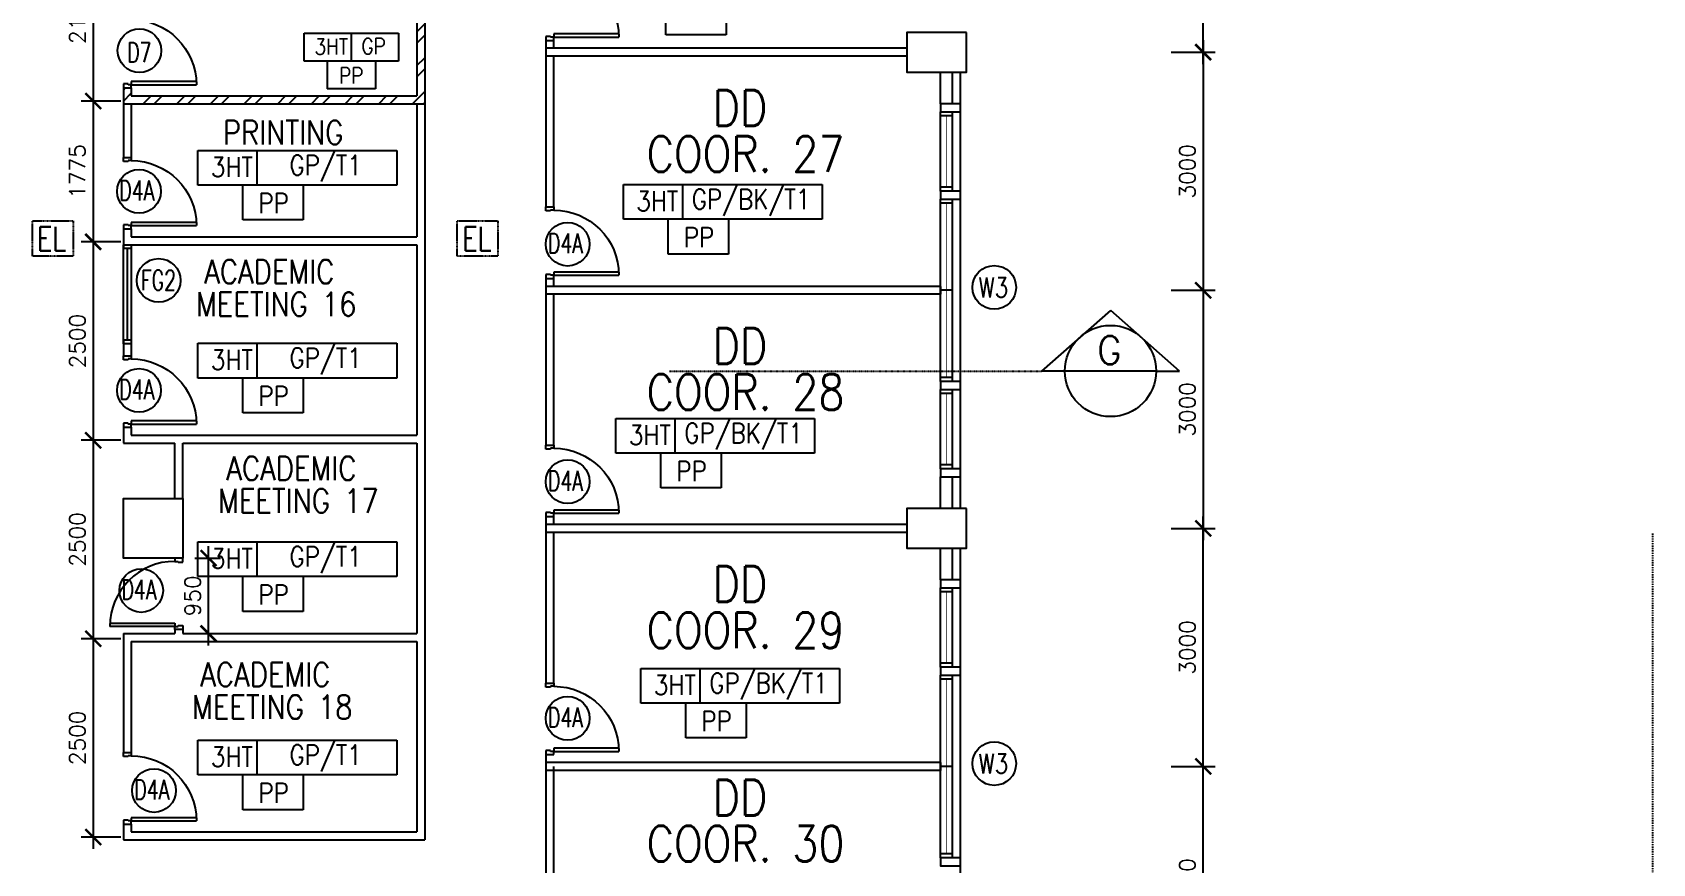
# Model space of a CAD drawing. Extents: x 2332957 to 2465864, y -1012926 to -914299.
# Drawn here: x 2358762 to 2379180, y -960961 to -950487 of the extents above; entities that cross this region are included whole.
import ezdxf
from ezdxf.enums import TextEntityAlignment as Align

# ---------------------------------------------------------------- set-up
doc = ezdxf.new("R2010")
doc.units = 0
doc.header["$LTSCALE"] = 15
doc.header["$MEASUREMENT"] = 0
doc.header["$PDMODE"] = 34
doc.linetypes.add('DASHDOT', pattern=[1, 0.5, -0.25, 0, -0.25])
doc.linetypes.add('HIDDEN', pattern=[0.375, 0.25, -0.125])
doc.layers.get('0').update_dxf_attribs({"linetype": 'CONTINUOUS'})
doc.layers.get('DEFPOINTS').update_dxf_attribs({"linetype": 'CONTINUOUS'})
for name, color, linetype in [('-EL & K', 10, 'CONTINUOUS'), ('AR', 7, 'CONTINUOUS'), ('AR1', 7, 'CONTINUOUS'), ('COL', 3, 'CONTINUOUS'), ('DIM', 7, 'CONTINUOUS'), ('DR', 7, 'CONTINUOUS'), ('DR-T', 7, 'CONTINUOUS'), ('FG-T', 7, 'CONTINUOUS'), ('hatch', 7, 'CONTINUOUS'), ('LEG-T', 7, 'CONTINUOUS'), ('LINE', 7, 'CONTINUOUS'), ('partition', 7, 'CONTINUOUS'), ('stair', 7, 'CONTINUOUS'), ('T50', 4, 'CONTINUOUS'), ('WALL', 2, 'CONTINUOUS'), ('WIN', 5, 'CONTINUOUS'), ('WIN-T', 7, 'CONTINUOUS')]:
    doc.layers.add(name, color=color, linetype=linetype)
doc.styles.add('E', font='ROMANS.SHX', dxfattribs={"width": 0.9})
doc.styles.add('ROMANS', font='romans')
doc.styles.get("Standard").update_dxf_attribs({"font": 'ROMANS.SHX'})
doc.dimstyles.new('STANDARD$0', dxfattribs={"dimscale": 0, "dimtxt": 8, "dimasz": 6, "dimexe": 1, "dimexo": 1, "dimgap": 3, "dimtad": 1, "dimdec": 0, "dimlfac": -1, "dimrnd": 1, "dimzin": 0, "dimdsep": 46, "dimtxsty": 'Standard', "dimcen": 0, "dimclrd": 5, "dimclre": 250, "dimadec": 0, "dimazin": 0, "dimtfac": 1, "dimtdec": 4, "dimtofl": 0, "dimtmove": 0, "dimatfit": 3, "dimfxl": 1, "dimtolj": 1, "dimtzin": 0, "dimarcsym": 0})

# ---------------------------------------------------------------- blocks, each defined once
blk = doc.blocks.new('FD2')
at = {"layer": 'LINE', "linetype": 'Continuous'}
for points in [[(100, 1200), (100, 1250), (0, 1250), (0, 1200)], [(100, 0), (100, 50), (0, 50), (0, 0)]]:
    blk.add_lwpolyline(points, close=True, dxfattribs=at)
at = {"layer": 'LINE', "color": 5, "linetype": 'Continuous'}
for points in [[(0, 1200), (0, 50)], [(100, 50), (100, 1200)]]:
    blk.add_lwpolyline(points, dxfattribs=at)
at = {"layer": 'LINE', "color": 1, "linetype": 'Continuous'}
blk.add_lwpolyline([(50, 50), (50, 1200)], dxfattribs=at)
blk = doc.blocks.new('FG2')
at = {"layer": 'LINE', "linetype": 'Continuous', "xscale": -1, "rotation": 180}
blk.add_blockref('FD2', (0, 0), dxfattribs=at)
blk = doc.blocks.new('_ARCHTICK')
at = {"color": 0, "linetype": 'ByBlock', "const_width": 0.15}
blk.add_lwpolyline([(-0.5, -0.5), (0.5, 0.5)], dxfattribs=at)
blk = doc.blocks.new('*D235')
at = {"layer": 'DEFPOINTS', "color": 0, "transparency": 16777216}
for p in [(2372961, -953737), (2372961, -956737), (2373517, -956737)]:
    blk.add_point(p, dxfattribs=at)
at = {"layer": 'DIM', "color": 7, "lineweight": -2, "transparency": 16777216}
for p, q in [((2373111, -953737), (2373667, -953737)), ((2373517, -953587), (2373517, -956887)), ((2373111, -956737), (2373667, -956737))]:
    blk.add_line(p, q, dxfattribs=at)
at = {"layer": 'DIM', "color": 7, "lineweight": -2, "transparency": 16777216, "xscale": 200, "yscale": 200, "zscale": 200}
for p, rotation in [((2373517, -953737), 90), ((2373517, -956737), 270)]:
    blk.add_blockref('_ARCHTICK', p, dxfattribs=dict(at, rotation=rotation))
at = {"layer": 'DIM', "color": 7, "transparency": 16777216, "insert": (2373317, -955237), "char_height": 200, "attachment_point": 5, "rotation": 90, "style": 'ROMANS'}
blk.add_mtext('\\A1;3000', dxfattribs=at)
blk = doc.blocks.new('*D236')
at = {"layer": 'DEFPOINTS', "color": 0, "transparency": 16777216}
for p in [(2372961, -950737), (2372961, -953737), (2373517, -953737)]:
    blk.add_point(p, dxfattribs=at)
at = {"layer": 'DIM', "color": 7, "lineweight": -2, "transparency": 16777216}
for p, q in [((2373517, -950587), (2373517, -953887)), ((2373111, -950737), (2373667, -950737)), ((2373111, -953737), (2373667, -953737))]:
    blk.add_line(p, q, dxfattribs=at)
at = {"layer": 'DIM', "color": 7, "lineweight": -2, "transparency": 16777216, "xscale": 200, "yscale": 200, "zscale": 200}
for p, rotation in [((2373517, -950737), 90), ((2373517, -953737), 270)]:
    blk.add_blockref('_ARCHTICK', p, dxfattribs=dict(at, rotation=rotation))
at = {"layer": 'DIM', "color": 7, "transparency": 16777216, "insert": (2373317, -952237), "char_height": 200, "attachment_point": 5, "rotation": 90, "style": 'ROMANS'}
blk.add_mtext('\\A1;3000', dxfattribs=at)
blk = doc.blocks.new('d900-1b1')
at = {"layer": 'DR'}
for p, q in [((40, 100), (40, 920)), ((80, 919), (80, 100)), ((0, 0), (0, 100)), ((0, 100), (40, 100)), ((50, 0), (0, 0)), ((80, 100), (40, 100)), ((40, 100), (40, 60)), ((40, 60), (50, 60)), ((50, 60), (50, 0)), ((860, 60), (850, 60)), ((850, 60), (850, 0)), ((850, 0), (900, 0)), ((860, 100), (860, 60)), ((900, 100), (860, 100)), ((900, 0), (900, 100))]:
    blk.add_line(p, q, dxfattribs=at)
blk.add_arc((40, 100), 820, 0, 90, dxfattribs=at)
blk = doc.blocks.new('*D261')
at = {"layer": 'DEFPOINTS', "color": 0, "transparency": 16777216}
for p in [(2372961, -947737), (2373517, -947737), (2372961, -950737)]:
    blk.add_point(p, dxfattribs=at)
at = {"layer": 'DIM', "color": 7, "lineweight": -2, "transparency": 16777216}
for p, q in [((2373517, -950887), (2373517, -947587)), ((2373111, -947737), (2373667, -947737)), ((2373111, -950737), (2373667, -950737))]:
    blk.add_line(p, q, dxfattribs=at)
at = {"layer": 'DIM', "color": 7, "lineweight": -2, "transparency": 16777216, "xscale": 200, "yscale": 200, "zscale": 200}
for p, rotation in [((2373517, -947737), 90), ((2373517, -950737), 270)]:
    blk.add_blockref('_ARCHTICK', p, dxfattribs=dict(at, rotation=rotation))
at = {"layer": 'DIM', "color": 7, "transparency": 16777216, "insert": (2373317, -949237), "char_height": 200, "attachment_point": 5, "rotation": 90, "style": 'ROMANS'}
blk.add_mtext('\\A1;3000', dxfattribs=at)
blk = doc.blocks.new('*D287')
at = {"layer": 'DEFPOINTS', "color": 0, "transparency": 16777216}
for p in [(2372961, -956737), (2373517, -956737), (2372961, -959737)]:
    blk.add_point(p, dxfattribs=at)
at = {"layer": 'DIM', "color": 7, "lineweight": -2, "transparency": 16777216}
for p, q in [((2373517, -959887), (2373517, -956587)), ((2373111, -956737), (2373667, -956737)), ((2373111, -959737), (2373667, -959737))]:
    blk.add_line(p, q, dxfattribs=at)
at = {"layer": 'DIM', "color": 7, "lineweight": -2, "transparency": 16777216, "xscale": 200, "yscale": 200, "zscale": 200}
for p, rotation in [((2373517, -956737), 90), ((2373517, -959737), 270)]:
    blk.add_blockref('_ARCHTICK', p, dxfattribs=dict(at, rotation=rotation))
at = {"layer": 'DIM', "color": 7, "transparency": 16777216, "insert": (2373317, -958237), "char_height": 200, "attachment_point": 5, "rotation": 90, "style": 'ROMANS'}
blk.add_mtext('\\A1;3000', dxfattribs=at)
blk = doc.blocks.new('*D288')
at = {"layer": 'DEFPOINTS', "color": 0, "transparency": 16777216}
for p in [(2372961, -959737), (2373517, -959737), (2372961, -962737)]:
    blk.add_point(p, dxfattribs=at)
at = {"layer": 'DIM', "color": 7, "lineweight": -2, "transparency": 16777216}
for p, q in [((2373517, -962887), (2373517, -959587)), ((2373111, -959737), (2373667, -959737)), ((2373111, -962737), (2373667, -962737))]:
    blk.add_line(p, q, dxfattribs=at)
at = {"layer": 'DIM', "color": 7, "lineweight": -2, "transparency": 16777216, "xscale": 200, "yscale": 200, "zscale": 200}
for p, rotation in [((2373517, -959737), 90), ((2373517, -962737), 270)]:
    blk.add_blockref('_ARCHTICK', p, dxfattribs=dict(at, rotation=rotation))
at = {"layer": 'DIM', "color": 7, "transparency": 16777216, "insert": (2373317, -961237), "char_height": 200, "attachment_point": 5, "rotation": 90, "style": 'ROMANS'}
blk.add_mtext('\\A1;3000', dxfattribs=at)
blk = doc.blocks.new('*D203')
at = {"layer": 'DEFPOINTS', "color": 0, "linetype": 'Continuous', "transparency": 16777216}
for p in [(2359979, -949227), (2359528, -951352), (2360025, -951352)]:
    blk.add_point(p, dxfattribs=at)
at = {"layer": 'DIM', "color": 7, "linetype": 'Continuous', "lineweight": -2, "transparency": 16777216}
for p, q in [((2359829, -949227), (2359378, -949227)), ((2359528, -949077), (2359528, -951502)), ((2359875, -951352), (2359378, -951352))]:
    blk.add_line(p, q, dxfattribs=at)
at = {"layer": 'DIM', "color": 7, "linetype": 'Continuous', "lineweight": -2, "transparency": 16777216, "xscale": 200, "yscale": 200, "zscale": 200}
for p, rotation in [((2359528, -949227), 90), ((2359528, -951352), 270)]:
    blk.add_blockref('_ARCHTICK', p, dxfattribs=dict(at, rotation=rotation))
at = {"layer": 'DIM', "color": 7, "linetype": 'Continuous', "transparency": 16777216, "insert": (2359328, -950290), "char_height": 200, "attachment_point": 5, "rotation": 90, "style": 'ROMANS'}
blk.add_mtext('\\A1;2125', dxfattribs=at)
blk = doc.blocks.new('*D204')
at = {"layer": 'DEFPOINTS', "color": 0, "linetype": 'Continuous', "transparency": 16777216}
for p in [(2360025, -951352), (2359528, -953127), (2360025, -953127)]:
    blk.add_point(p, dxfattribs=at)
at = {"layer": 'DIM', "color": 7, "linetype": 'Continuous', "lineweight": -2, "transparency": 16777216}
for p, q in [((2359528, -951202), (2359528, -953277)), ((2359875, -951352), (2359378, -951352)), ((2359875, -953127), (2359378, -953127))]:
    blk.add_line(p, q, dxfattribs=at)
at = {"layer": 'DIM', "color": 7, "linetype": 'Continuous', "lineweight": -2, "transparency": 16777216, "xscale": 200, "yscale": 200, "zscale": 200}
for p, rotation in [((2359528, -951352), 90), ((2359528, -953127), 270)]:
    blk.add_blockref('_ARCHTICK', p, dxfattribs=dict(at, rotation=rotation))
at = {"layer": 'DIM', "color": 7, "linetype": 'Continuous', "transparency": 16777216, "insert": (2359328, -952240), "char_height": 200, "attachment_point": 5, "rotation": 90, "style": 'ROMANS'}
blk.add_mtext('\\A1;1775', dxfattribs=at)
blk = doc.blocks.new('*D205')
at = {"layer": 'DEFPOINTS', "color": 0, "linetype": 'Continuous', "transparency": 16777216}
for p in [(2360025, -953127), (2359528, -955627), (2360025, -955627)]:
    blk.add_point(p, dxfattribs=at)
at = {"layer": 'DIM', "color": 7, "linetype": 'Continuous', "lineweight": -2, "transparency": 16777216}
for p, q in [((2359875, -953127), (2359378, -953127)), ((2359528, -952977), (2359528, -955777)), ((2359875, -955627), (2359378, -955627))]:
    blk.add_line(p, q, dxfattribs=at)
at = {"layer": 'DIM', "color": 7, "linetype": 'Continuous', "lineweight": -2, "transparency": 16777216, "xscale": 200, "yscale": 200, "zscale": 200}
for p, rotation in [((2359528, -953127), 90), ((2359528, -955627), 270)]:
    blk.add_blockref('_ARCHTICK', p, dxfattribs=dict(at, rotation=rotation))
at = {"layer": 'DIM', "color": 7, "linetype": 'Continuous', "transparency": 16777216, "insert": (2359328, -954377), "char_height": 200, "attachment_point": 5, "rotation": 90, "style": 'ROMANS'}
blk.add_mtext('\\A1;2500', dxfattribs=at)
blk = doc.blocks.new('*D206')
at = {"layer": 'DEFPOINTS', "color": 0, "linetype": 'Continuous', "transparency": 16777216}
for p in [(2360025, -955627), (2359528, -958127), (2360025, -958127)]:
    blk.add_point(p, dxfattribs=at)
at = {"layer": 'DIM', "color": 7, "linetype": 'Continuous', "lineweight": -2, "transparency": 16777216}
for p, q in [((2359528, -955477), (2359528, -958277)), ((2359875, -955627), (2359378, -955627)), ((2359875, -958127), (2359378, -958127))]:
    blk.add_line(p, q, dxfattribs=at)
at = {"layer": 'DIM', "color": 7, "linetype": 'Continuous', "lineweight": -2, "transparency": 16777216, "xscale": 200, "yscale": 200, "zscale": 200}
for p, rotation in [((2359528, -955627), 90), ((2359528, -958127), 270)]:
    blk.add_blockref('_ARCHTICK', p, dxfattribs=dict(at, rotation=rotation))
at = {"layer": 'DIM', "color": 7, "linetype": 'Continuous', "transparency": 16777216, "insert": (2359328, -956877), "char_height": 200, "attachment_point": 5, "rotation": 90, "style": 'ROMANS'}
blk.add_mtext('\\A1;2500', dxfattribs=at)
blk = doc.blocks.new('*D207')
at = {"layer": 'DEFPOINTS', "color": 0, "linetype": 'Continuous', "transparency": 16777216}
for p in [(2360025, -958127), (2359528, -960627), (2360025, -960627)]:
    blk.add_point(p, dxfattribs=at)
at = {"layer": 'DIM', "color": 7, "linetype": 'Continuous', "lineweight": -2, "transparency": 16777216}
for p, q in [((2359528, -957977), (2359528, -960777)), ((2359875, -958127), (2359378, -958127)), ((2359875, -960627), (2359378, -960627))]:
    blk.add_line(p, q, dxfattribs=at)
at = {"layer": 'DIM', "color": 7, "linetype": 'Continuous', "lineweight": -2, "transparency": 16777216, "xscale": 200, "yscale": 200, "zscale": 200}
for p, rotation in [((2359528, -958127), 90), ((2359528, -960627), 270)]:
    blk.add_blockref('_ARCHTICK', p, dxfattribs=dict(at, rotation=rotation))
at = {"layer": 'DIM', "color": 7, "linetype": 'Continuous', "transparency": 16777216, "insert": (2359328, -959377), "char_height": 200, "attachment_point": 5, "rotation": 90, "style": 'ROMANS'}
blk.add_mtext('\\A1;2500', dxfattribs=at)
blk = doc.blocks.new('*D334')
at = {"layer": 'DEFPOINTS', "color": 0, "linetype": 'Continuous', "transparency": 16777216}
for p in [(2360658, -957112), (2360981, -957112), (2360658, -958062)]:
    blk.add_point(p, dxfattribs=at)
at = {"layer": 'DIM', "color": 7, "linetype": 'Continuous', "lineweight": -2, "transparency": 16777216}
for p, q in [((2360981, -958212), (2360981, -956962)), ((2360808, -957112), (2361131, -957112)), ((2360808, -958062), (2361131, -958062))]:
    blk.add_line(p, q, dxfattribs=at)
at = {"layer": 'DIM', "color": 7, "linetype": 'Continuous', "lineweight": -2, "transparency": 16777216, "xscale": 200, "yscale": 200, "zscale": 200}
for p, rotation in [((2360981, -957112), 90), ((2360981, -958062), 270)]:
    blk.add_blockref('_ARCHTICK', p, dxfattribs=dict(at, rotation=rotation))
at = {"layer": 'DIM', "color": 7, "linetype": 'Continuous', "transparency": 16777216, "insert": (2360781, -957587), "char_height": 200, "attachment_point": 5, "rotation": 90, "style": 'ROMANS'}
blk.add_mtext('\\A1;950', dxfattribs=at)

msp = doc.modelspace()

# ---------------------------------------------------------------- hatches: boundary and pattern name
at = {"layer": 'hatch'}
h = msp.add_hatch(dxfattribs=at)
h.set_pattern_fill('ANSI32', color=0, scale=800, style=0)
h.set_pattern_definition([(45, (-351433.4, -154313.4), (-212.132034, 212.132034), []), (45, (-351292, -154313.4), (-212.132034, 212.132034), [])])
h.paths.add_polyline_path([(2363707.9, -949287.5), (2363607.9, -949287.5), (2363607.9, -950737.5), (2363707.9, -950737.5)])
h.paths.add_polyline_path([(2363607.9, -951287.5), (2360282.9, -951287.5), (2360282.9, -951387.5), (2363707.9, -951387.5), (2363707.9, -950737.5), (2363607.9, -950737.5)])
h.paths.add_polyline_path([(2360282.9, -951287.5), (2360007.9, -951287.5), (2360007.9, -951187.5), (2359907.9, -951187.5), (2359907.9, -951387.5), (2360282.9, -951387.5)])
h.paths.add_polyline_path([(2360007.9, -949287.5), (2359907.9, -949287.5), (2359907.9, -950287.5), (2360007.9, -950287.5)])

# ---------------------------------------------------------------- linework, layer by layer
at = {"layer": '-EL & K', "color": 0, "linetype": 'HIDDEN'}
for points in [[(2358761.6, -952861), (2359275.5, -952861), (2359275.5, -953308.1), (2358761.6, -953308.1)], [(2364114.4, -952861), (2364628.3, -952861), (2364628.3, -953308.1), (2364114.4, -953308.1)]]:
    msp.add_lwpolyline(points, close=True, dxfattribs=at)
at = {"color": 0}
for p, q in [((2370457.9, -956487.5), (2370457.9, -950987.5)), ((2370457.9, -962487.5), (2370457.9, -956987.5))]:
    msp.add_line(p, q, dxfattribs=at)
at = {"color": 0, "linetype": 'Continuous'}
msp.add_line((2370207.9, -959687.5), (2370207.9, -959787.5), dxfattribs=at)
at = {"layer": 'AR', "color": 0}
for p, q in [((2371483.5, -954754.4), (2372351, -953992.1)), ((2373218.5, -954754.4), (2372351, -953992.1)), ((2372923.4, -954754.4), (2371773.4, -954754.4))]:
    msp.add_line(p, q, dxfattribs=at)
at = {"layer": 'AR', "color": 0, "linetype": 'DASHDOT'}
msp.add_line((2366790.1, -954754.4), (2371483.5, -954754.4), dxfattribs=at)
at = {"layer": 'AR', "color": 0, "linetype": 'Continuous'}
for p, q in [((2371773.4, -954754.4), (2371483.5, -954754.4)), ((2372923.4, -954754.4), (2373218.5, -954754.4))]:
    msp.add_line(p, q, dxfattribs=at)
at = {"layer": 'AR', "color": 0, "linetype": 'DASHDOT', "ltscale": 2}
msp.add_line((2379180.3, -956802.8), (2379180.3, -970011.9), dxfattribs=at)
at = {"layer": 'AR', "color": 0}
msp.add_circle((2372348.4, -954754.4), 575, dxfattribs=at)
at = {"layer": 'COL', "color": 0}
for points in [[(2370532.9, -950487.5), (2369782.9, -950487.5), (2369782.9, -950987.5), (2370532.9, -950987.5)], [(2360657.9, -956362.5), (2360657.9, -957112.5), (2359907.9, -957112.5), (2359907.9, -956362.5)], [(2370532.9, -956487.5), (2369782.9, -956487.5), (2369782.9, -956987.5), (2370532.9, -956987.5)]]:
    msp.add_lwpolyline(points, close=True, dxfattribs=at)
at = {"layer": 'DR-T', "color": 0, "linetype": 'Continuous'}
for centre in [(2360111, -950717.2), (2360105.1, -952490.6), (2365507, -953156), (2360105.1, -954998.4), (2365507, -956148.7), (2360132.5, -957520.6), (2365507, -959130.2), (2360294.3, -960040.8)]:
    msp.add_circle(centre, 275, dxfattribs=at)
at = {"layer": 'FG-T', "color": 0, "linetype": 'Continuous'}
msp.add_circle((2360352.5, -953612.9), 275, dxfattribs=at)
at = {"layer": 'LEG-T', "color": 0}
for p, q in [((2366743.1, -950518.4), (2366743.1, -950080.4)), ((2367503.1, -950080.4), (2367503.1, -950518.4)), ((2362186, -950499.1), (2363375.8, -950499.1)), ((2362186, -950849.5), (2362186, -950499.1)), ((2362780.9, -950499.1), (2362780.9, -950849.5)), ((2363375.8, -950499.1), (2363375.8, -950849.5)), ((2367503.1, -950518.4), (2366743.1, -950518.4)), ((2363375.8, -950849.5), (2362186, -950849.5)), ((2362476.9, -950849.5), (2362476.9, -951199.9)), ((2363084.9, -950849.5), (2363084.9, -951199.9)), ((2363084.9, -951199.9), (2362476.9, -951199.9)), ((2360848.2, -951974.4), (2363352.9, -951974.4)), ((2360848.2, -952412.4), (2360848.2, -951974.4)), ((2361591.9, -951974.4), (2361591.9, -952412.4)), ((2363352.9, -951974.4), (2363352.9, -952412.4)), ((2363352.9, -952412.4), (2360848.2, -952412.4)), ((2361414.1, -952850.4), (2361414.1, -952412.4)), ((2362174.1, -952412.4), (2362174.1, -952850.4)), ((2366209.2, -952404.4), (2368713.9, -952404.4)), ((2366209.2, -952842.4), (2366209.2, -952404.4)), ((2366952.9, -952404.4), (2366952.9, -952842.4)), ((2368713.9, -952404.4), (2368713.9, -952842.4)), ((2362174.1, -952850.4), (2361414.1, -952850.4)), ((2368713.9, -952842.4), (2366209.2, -952842.4)), ((2366775.1, -953280.4), (2366775.1, -952842.4)), ((2367535.1, -952842.4), (2367535.1, -953280.4)), ((2367535.1, -953280.4), (2366775.1, -953280.4)), ((2360848.2, -954404.4), (2363352.9, -954404.4)), ((2360848.2, -954842.4), (2360848.2, -954404.4)), ((2361591.9, -954404.4), (2361591.9, -954842.4)), ((2363352.9, -954404.4), (2363352.9, -954842.4)), ((2363352.9, -954842.4), (2360848.2, -954842.4)), ((2361414.1, -955280.4), (2361414.1, -954842.4)), ((2362174.1, -954842.4), (2362174.1, -955280.4)), ((2362174.1, -955280.4), (2361414.1, -955280.4)), ((2366115.2, -955351.4), (2368619.9, -955351.4)), ((2366115.2, -955789.4), (2366115.2, -955351.4)), ((2366858.9, -955351.4), (2366858.9, -955789.4)), ((2368619.9, -955351.4), (2368619.9, -955789.4)), ((2368619.9, -955789.4), (2366115.2, -955789.4)), ((2366681.1, -956227.4), (2366681.1, -955789.4)), ((2367441.1, -955789.4), (2367441.1, -956227.4)), ((2367441.1, -956227.4), (2366681.1, -956227.4)), ((2360848.2, -956907.4), (2363352.9, -956907.4)), ((2360848.2, -957345.4), (2360848.2, -956907.4)), ((2361591.9, -956907.4), (2361591.9, -957345.4)), ((2363352.9, -956907.4), (2363352.9, -957345.4)), ((2363352.9, -957345.4), (2360848.2, -957345.4)), ((2361414.1, -957783.4), (2361414.1, -957345.4)), ((2362174.1, -957345.4), (2362174.1, -957783.4)), ((2362174.1, -957783.4), (2361414.1, -957783.4)), ((2366430.2, -958501.4), (2368934.9, -958501.4)), ((2366430.2, -958939.4), (2366430.2, -958501.4)), ((2367173.9, -958501.4), (2367173.9, -958939.4)), ((2368934.9, -958501.4), (2368934.9, -958939.4)), ((2368934.9, -958939.4), (2366430.2, -958939.4)), ((2366996.1, -959377.4), (2366996.1, -958939.4)), ((2367756.1, -958939.4), (2367756.1, -959377.4)), ((2360848.2, -959406.4), (2363352.9, -959406.4)), ((2360848.2, -959844.4), (2360848.2, -959406.4)), ((2361591.9, -959406.4), (2361591.9, -959844.4)), ((2363352.9, -959406.4), (2363352.9, -959844.4)), ((2367756.1, -959377.4), (2366996.1, -959377.4)), ((2363352.9, -959844.4), (2360848.2, -959844.4)), ((2361414.1, -960282.4), (2361414.1, -959844.4)), ((2362174.1, -959844.4), (2362174.1, -960282.4)), ((2362174.1, -960282.4), (2361414.1, -960282.4))]:
    msp.add_line(p, q, dxfattribs=at)
at = {"layer": 'partition', "color": 0}
for p, q in [((2369782.9, -950687.5), (2365232.9, -950687.5)), ((2369782.9, -950787.5), (2365232.9, -950787.5)), ((2359907.9, -951387.5), (2359907.9, -952062.5)), ((2360007.9, -951387.5), (2360007.9, -952062.5)), ((2363607.9, -951387.5), (2363607.9, -953062.5)), ((2363707.9, -951387.5), (2363707.9, -960662.5)), ((2359907.9, -952962.5), (2359907.9, -953212.5)), ((2360007.9, -952962.5), (2360007.9, -953062.5)), ((2360007.9, -953062.5), (2363607.9, -953062.5)), ((2360007.9, -953162.5), (2363607.9, -953162.5)), ((2360007.9, -953162.5), (2360007.9, -953212.5)), ((2363607.9, -953162.5), (2363607.9, -955562.5)), ((2370207.9, -953687.5), (2365232.9, -953687.5)), ((2370207.9, -953787.5), (2365232.9, -953787.5)), ((2359907.9, -954362.5), (2359907.9, -954562.5)), ((2360007.9, -954362.5), (2360007.9, -954562.5)), ((2359907.9, -955462.5), (2359907.9, -955662.5)), ((2360007.9, -955462.5), (2360007.9, -955562.5)), ((2360007.9, -955562.5), (2363607.9, -955562.5)), ((2359907.9, -955662.5), (2360557.9, -955662.5)), ((2360657.9, -955662.5), (2363607.9, -955662.5)), ((2363607.9, -955662.5), (2363607.9, -958062.5)), ((2369782.9, -956687.5), (2365232.9, -956687.5)), ((2369782.9, -956787.5), (2365232.9, -956787.5)), ((2359907.9, -958062.5), (2360557.9, -958062.5)), ((2359907.9, -958062.5), (2359907.9, -959562.5)), ((2360007.9, -958162.5), (2363607.9, -958162.5)), ((2360007.9, -958162.5), (2360007.9, -959562.5)), ((2360657.9, -958062.5), (2363607.9, -958062.5)), ((2363607.9, -958162.5), (2363607.9, -960562.5)), ((2370207.9, -959687.5), (2365232.9, -959687.5)), ((2370207.9, -959787.5), (2365232.9, -959787.5)), ((2359907.9, -960462.5), (2359907.9, -960662.5)), ((2360007.9, -960462.5), (2360007.9, -960562.5)), ((2359907.9, -960662.5), (2363707.9, -960662.5)), ((2360007.9, -960562.5), (2363607.9, -960562.5))]:
    msp.add_line(p, q, dxfattribs=at)
at = {"layer": 'partition', "color": 0, "linetype": 'Continuous'}
msp.add_line((2370207.9, -953687.5), (2370207.9, -953787.5), dxfattribs=at)
at = {"layer": 'partition', "color": 0}
for points in [[(2360557.9, -956362.5), (2360557.9, -955662.5)], [(2360657.9, -956362.5), (2360657.9, -955662.5)], [(2360557.9, -958012.5), (2360557.9, -958062.5)], [(2360657.9, -958012.5), (2360657.9, -958062.5)]]:
    msp.add_lwpolyline(points, dxfattribs=at)
at = {"layer": 'stair', "color": 0}
for p, q in [((2365232.9, -950587.5), (2365232.9, -950787.5)), ((2365332.9, -950687.5), (2365332.9, -950587.5)), ((2365232.9, -950787.5), (2365232.9, -952687.5)), ((2365332.9, -952687.5), (2365332.9, -950787.5)), ((2365232.9, -953587.5), (2365232.9, -955687.5)), ((2365332.9, -953687.5), (2365332.9, -953587.5)), ((2365332.9, -955687.5), (2365332.9, -953787.5)), ((2365232.9, -956587.5), (2365232.9, -958687.5)), ((2365332.9, -956687.5), (2365332.9, -956587.5)), ((2365332.9, -958687.5), (2365332.9, -956787.5)), ((2365232.9, -959587.5), (2365232.9, -961687.5)), ((2365332.9, -959837.5), (2365332.9, -959737.5)), ((2365332.9, -961687.5), (2365332.9, -959787.5))]:
    msp.add_line(p, q, dxfattribs=at)
at = {"layer": 'WALL', "color": 0, "linetype": 'Continuous'}
for p, q in [((2363607.9, -949287.5), (2363607.9, -951287.5)), ((2363707.9, -949287.5), (2363707.9, -951387.5)), ((2359907.9, -951187.5), (2359907.9, -951387.5)), ((2360007.9, -951187.5), (2360007.9, -951287.5)), ((2360007.9, -951287.5), (2363607.9, -951287.5)), ((2359907.9, -951387.5), (2363707.9, -951387.5))]:
    msp.add_line(p, q, dxfattribs=at)
at = {"layer": 'WALL', "color": 0}
for p, q in [((2370207.9, -951387.5), (2370207.9, -950987.5)), ((2370357.9, -951387.5), (2370357.9, -950987.5)), ((2370207.9, -956487.5), (2370207.9, -956087.5)), ((2370357.9, -956487.5), (2370357.9, -956087.5)), ((2370207.9, -957387.5), (2370207.9, -956987.5)), ((2370357.9, -957387.5), (2370357.9, -956987.5))]:
    msp.add_line(p, q, dxfattribs=at)
for points in [[(2370457.9, -951387.5), (2370207.9, -951387.5), (2370207.9, -951487.5), (2370457.9, -951487.5)], [(2370457.9, -952487.5), (2370207.9, -952487.5), (2370207.9, -952587.5), (2370457.9, -952587.5)], [(2370457.9, -954887.5), (2370207.9, -954887.5), (2370207.9, -954987.5), (2370457.9, -954987.5)], [(2370457.9, -955987.5), (2370207.9, -955987.5), (2370207.9, -956087.5), (2370457.9, -956087.5)], [(2370457.9, -957387.5), (2370207.9, -957387.5), (2370207.9, -957487.5), (2370457.9, -957487.5)], [(2370457.9, -958487.5), (2370207.9, -958487.5), (2370207.9, -958587.5), (2370457.9, -958587.5)], [(2370457.9, -960887.5), (2370207.9, -960887.5), (2370207.9, -960987.5), (2370457.9, -960987.5)]]:
    msp.add_lwpolyline(points, close=True, dxfattribs=at)
at = {"layer": 'WIN', "color": 0}
for p, q in [((2370207.9, -952487.5), (2370207.9, -951487.5)), ((2370357.9, -952487.5), (2370357.9, -951487.5)), ((2370357.9, -951537.5), (2370207.9, -951537.5)), ((2370357.9, -952437.5), (2370207.9, -952437.5)), ((2370207.9, -954887.5), (2370207.9, -952587.5)), ((2370357.9, -952637.5), (2370207.9, -952637.5)), ((2370357.9, -954887.5), (2370357.9, -952587.5)), ((2370357.9, -953737.5), (2370207.9, -953737.5)), ((2370357.9, -954837.5), (2370207.9, -954837.5)), ((2370207.9, -955987.5), (2370207.9, -954987.5)), ((2370357.9, -955037.5), (2370207.9, -955037.5)), ((2370357.9, -955987.5), (2370357.9, -954987.5)), ((2370357.9, -955937.5), (2370207.9, -955937.5)), ((2370207.9, -958487.5), (2370207.9, -957487.5)), ((2370357.9, -957537.5), (2370207.9, -957537.5)), ((2370357.9, -958487.5), (2370357.9, -957487.5)), ((2370357.9, -958437.5), (2370207.9, -958437.5)), ((2370207.9, -960887.5), (2370207.9, -958587.5)), ((2370357.9, -958637.5), (2370207.9, -958637.5)), ((2370357.9, -960887.5), (2370357.9, -958587.5)), ((2370357.9, -959737.5), (2370207.9, -959737.5)), ((2370357.9, -960837.5), (2370207.9, -960837.5))]:
    msp.add_line(p, q, dxfattribs=at)
at = {"layer": 'WIN', "color": 0, "const_width": 10, "flags": 128}
for points in [[(2370282.9, -952437.5), (2370282.9, -951537.5)], [(2370282.9, -954837.5), (2370282.9, -952637.5)], [(2370282.9, -955037.5), (2370282.9, -955937.5)], [(2370282.9, -958437.5), (2370282.9, -957537.5)], [(2370282.9, -960837.5), (2370282.9, -958637.5)]]:
    msp.add_lwpolyline(points, dxfattribs=at)
at = {"layer": 'WIN-T', "color": 0, "linetype": 'Continuous'}
for centre in [(2370883.4, -953700.7), (2370883.4, -959700.7)]:
    msp.add_circle(centre, 275, dxfattribs=at)

# ---------------------------------------------------------------- block references
at = {"layer": 'DEFPOINTS', "color": 0, "linetype": 'Continuous'}
msp.add_blockref('FG2', (2359907.9, -953162.5), dxfattribs=at)
at = {"layer": 'DR', "color": 0, "xscale": -1, "rotation": 270}
for p in [(2365232.9, -950587.5), (2359907.9, -951187.5), (2359907.9, -952962.5), (2365232.9, -953587.5), (2359907.9, -955462.5), (2365232.9, -956587.5), (2365232.9, -959587.5), (2359907.9, -960462.5)]:
    msp.add_blockref('d900-1b1', p, dxfattribs=at)
at = {"layer": 'DR', "color": 0, "rotation": 90}
msp.add_blockref('d900-1b1', (2360657.9, -958012.5), dxfattribs=at)

# ---------------------------------------------------------------- texts
at = {"layer": '-EL & K', "color": 0, "linetype": 'HIDDEN', "style": 'E', "width": 0.8}
for p in [(2358817.6, -953238.1), (2364177.7, -953238.1)]:
    msp.add_text('EL', height=300, dxfattribs=at).set_placement(p)
at = {"layer": 'AR1', "color": 0, "style": 'ROMANS'}
msp.add_text('G', height=350, dxfattribs=at).set_placement((2372177, -954665.9))
at = {"layer": 'DR-T', "color": 0, "style": 'ROMANS', "width": 0.7}
for s, p in [('D7', (2359954.1, -950864.5)), ('D4A', (2359855.1, -952604)), ('D4A', (2365257.1, -953269.4)), ('D4A', (2359855.1, -955111.9)), ('D4A', (2365257.1, -956262.1)), ('D4A', (2359882.5, -957634)), ('D4A', (2365257.1, -959243.6)), ('D4A', (2360044.3, -960154.3))]:
    msp.add_text(s, height=250, dxfattribs=at).set_placement(p)
at = {"layer": 'FG-T', "color": 0, "style": 'ROMANS', "width": 0.7}
msp.add_text('FG2', height=250, dxfattribs=at).set_placement((2360129, -953735))
at = {"layer": 'LEG-T', "color": 0, "style": 'ROMANS', "width": 0.85}
for s, height, p in [('3HT', 200, (2362529.1, -950666.4, 1244)), ('GP', 200, (2363062, -950661.5, 1244)), ('PP', 200, (2362780.5, -951031.1, 1244)), ('3HT', 250, (2361277, -952183.4, 1555)), ('GP/T1', 250, (2362456.9, -952177.4, 1555)), ('PP', 250, (2361800.4, -952639.3, 1555)), ('3HT', 250, (2366638, -952613.4, 1555)), ('GP/BK/T1', 250, (2367817.9, -952607.4, 1555)), ('PP', 250, (2367161.4, -953069.3, 1555)), ('3HT', 250, (2361277, -954613.4, 1555)), ('GP/T1', 250, (2362456.9, -954607.4, 1555)), ('PP', 250, (2361800.4, -955069.3, 1555)), ('GP/BK/T1', 250, (2367723.9, -955554.4, 1555)), ('3HT', 250, (2366544, -955560.4, 1555)), ('PP', 250, (2367067.4, -956016.3, 1555)), ('3HT', 250, (2361277, -957116.4, 1555)), ('GP/T1', 250, (2362456.9, -957110.4, 1555)), ('PP', 250, (2361800.4, -957572.3, 1555)), ('3HT', 250, (2366859, -958710.4, 1555)), ('GP/BK/T1', 250, (2368038.9, -958704.4, 1555)), ('PP', 250, (2367382.4, -959166.3, 1555)), ('GP/T1', 250, (2362456.9, -959609.4, 1555)), ('3HT', 250, (2361277, -959615.4, 1555)), ('PP', 250, (2361800.4, -960071.3, 1555))]:
    msp.add_text(s, height=height, dxfattribs=at).set_placement(p, align=Align.MIDDLE)
at = {"layer": 'T50', "color": 0, "style": 'ROMANS', "width": 0.85}
for s, p in [('DD ', (2367336.2, -951664.6)), ('COOR. 27', (2366503.8, -952245.2)), ('DD ', (2367336.2, -954664.6)), ('COOR. 28', (2366503.8, -955245.2)), ('DD ', (2367336.2, -957664.6)), ('COOR. 29', (2366503.8, -958245.2)), ('DD ', (2367336.2, -960354.2)), ('COOR. 30', (2366503.8, -960934.8))]:
    msp.add_text(s, height=450, dxfattribs=at).set_placement(p)
for s, p in [('PRINTING', (2361922.1, -951749.5)), ('ACADEMIC ', (2361834.9, -953502.5)), ('MEETING 16', (2361834.9, -953911.7)), ('ACADEMIC ', (2362113.8, -955980.3)), ('MEETING 17', (2362113.8, -956389.6)), ('ACADEMIC ', (2361784.8, -958579)), ('MEETING 18', (2361784.8, -958988.2))]:
    msp.add_text(s, height=300, dxfattribs=at).set_placement(p, align=Align.MIDDLE_CENTER)
at = {"layer": 'WIN-T', "color": 0, "style": 'ROMANS', "width": 0.8}
for p in [(2370682.6, -953826.5), (2370682.6, -959826.5)]:
    msp.add_text('W3', height=250, dxfattribs=at).set_placement(p)

# ---------------------------------------------------------------- dimensions: what is measured, and where the dimension line sits
at = {"layer": 'DIM', "color": 0}
for p1, p2, distance, picture, middle in [((2372961.5, -950737.5), (2372961.5, -947737.5), -555.7, '*D261', (2373317.1, -949237.5)), ((2372961.5, -950737.5), (2372961.5, -953737.5), 555.7, '*D236', (2373317.1, -952237.5)), ((2372961.5, -953737.5), (2372961.5, -956737.5), 555.7, '*D235', (2373317.1, -955237.5)), ((2372961.5, -959737.5), (2372961.5, -956737.5), -555.7, '*D287', (2373317.1, -958237.5)), ((2372961.5, -962737.5), (2372961.5, -959737.5), -555.7, '*D288', (2373317.1, -961237.5))]:
    dim = msp.add_aligned_dim(p1=p1, p2=p2, distance=distance, dimstyle='STANDARD$0', override={"dimscale": 100, "dimtxt": 2, "dimasz": 2, "dimexe": 1.5, "dimexo": 1.5, "dimgap": 1, "dimtxsty": 'ROMANS', "dimblk": 'ARCHTICK', "dimdle": 1.5, "dimclrd": 7, "dimclre": 7, "dimclrt": 7, "dimtdec": 0, "dimtmove": 2}, dxfattribs=at)
    dim.commit()
    dim.dimension.update_dxf_attribs({"geometry": picture, "text_midpoint": middle})
at = {"layer": 'DIM', "color": 0, "linetype": 'Continuous'}
for base, p1, p2, picture, middle in [((2359528, -951352.5), (2359978.6, -949227.5), (2360024.9, -951352.5), '*D203', (2359328, -950290)), ((2359528, -953127.5), (2360024.9, -951352.5), (2360024.9, -953127.5), '*D204', (2359328, -952240)), ((2359528, -955627.5), (2360024.9, -953127.5), (2360024.9, -955627.5), '*D205', (2359328, -954377.5)), ((2359528, -958127.5), (2360024.9, -955627.5), (2360024.9, -958127.5), '*D206', (2359328, -956877.5)), ((2360981.1, -957112.5), (2360657.9, -958062.5), (2360657.9, -957112.5), '*D334', (2360781.1, -957587.5)), ((2359528, -960627.5), (2360024.9, -958127.5), (2360024.9, -960627.5), '*D207', (2359328, -959377.5))]:
    dim = msp.add_linear_dim(base=base, p1=p1, p2=p2, angle=90, dimstyle='STANDARD$0', override={"dimscale": 100, "dimtxt": 2, "dimasz": 2, "dimexe": 1.5, "dimexo": 1.5, "dimgap": 1, "dimtxsty": 'ROMANS', "dimblk": 'ARCHTICK', "dimdle": 1.5, "dimclrd": 7, "dimclre": 7, "dimclrt": 7, "dimtdec": 0, "dimtmove": 2}, dxfattribs=at)
    dim.commit()
    dim.dimension.update_dxf_attribs({"geometry": picture, "text_midpoint": middle})

doc.saveas('drawing.dxf')
